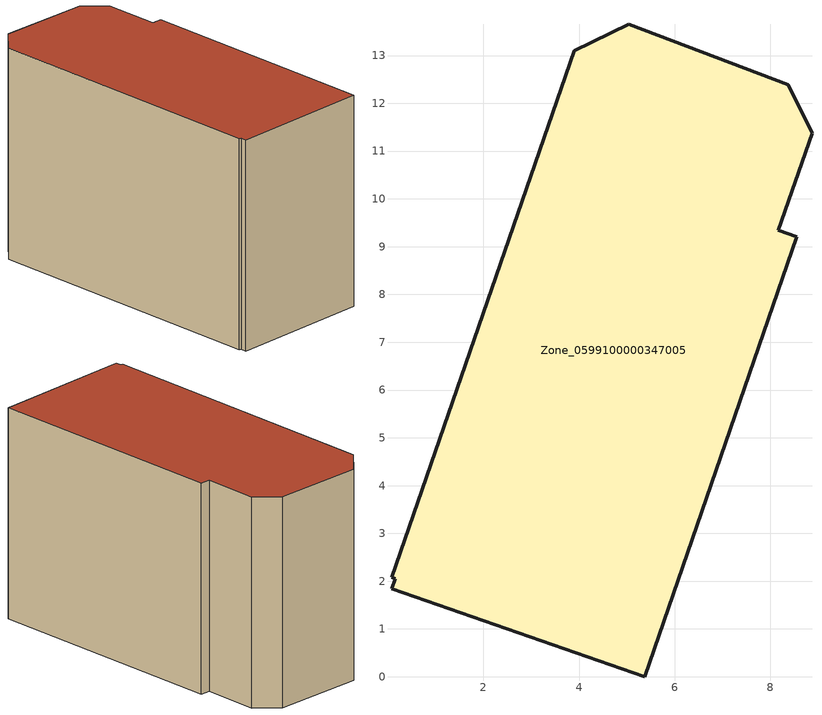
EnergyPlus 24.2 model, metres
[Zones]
Zone_0599100000347005
 floor ground (C_G): 5.04,13.65 8.38,12.39 8.87,11.37 8.17,9.34 8.55,9.21 5.37,0 0.08,1.84 0.16,2.06 0.07,2.08 3.9,13.1 z0
 wall outside (C_F): 0.08,1.84 5.37,0 8.55,9.21 8.17,9.34 8.87,11.37 8.38,12.39 5.04,13.65 3.9,13.1 0.07,2.08 0.16,2.06 0.08,1.84 z0:8.36
 roof outside (C_R): 0.16,2.06 0.08,1.84 5.37,0 8.55,9.21 8.17,9.34 8.87,11.37 8.38,12.39 5.04,13.65 3.9,13.1 0.07,2.08 z8.36
[BUILDING]
Pand.0599100000347005: North Axis=0; Terrain=City; Loads Convergence Tolerance Value=0.04; Temperature Convergence Tolerance Value=0.4; Solar Distribution=FullExterior; Maximum Number of Warmup Days=25; Minimum Number of Warmup Days=1
[Site:Location]
Rotterdam.The.Hague.AP_ZH_NLD Design_Conditions: Latitude=51.96; Longitude=4.45; Time Zone=1; Elevation=-4.5
[SITE:GROUNDTEMPERATURE:BUILDINGSURFACE]
18, 18, 18, 18, 18, 18, 18, 18, 18, 18, 18, 18
[MATERIAL] Thermal Absorptance=0.9; Solar Absorptance=0.7; Visible Absorptance=0.7
Name | Roughness | Thickness | Conductivity | Density | Specific Heat
G.TC.1992-2005 | MediumSmooth | 0.15 | 0.06 | 540 | 1210
F.TC.1992-2005 | Rough | 0.3 | 0.12 | 1920 | 840
R.TC.1992-2005 | MediumRough | 0.2 | 0.08 | 1500 | 1000
[CONSTRUCTION]
C_G: G.TC.1992-2005
C_F: F.TC.1992-2005
C_R: R.TC.1992-2005
[ZONE]
Zone_0599100000347005: Type=1; Multiplier=1; Ceiling Height=Autocalculate; Volume=Autocalculate; Floor Area=autocalculate; Part of Total Floor Area=Yes
[ZONEINFILTRATION:DESIGNFLOWRATE]
Infil_Zone_0599100000347005: Zone or ZoneList or Space or SpaceList=Zone_0599100000347005; Schedule=AlwaysOn; Design Flow Rate Calculation Method=Flow/Area; Flow Rate per Floor Area=0.0015; Constant Term Coefficient=1; Temperature Term Coefficient=0; Velocity Term Coefficient=0; Velocity Squared Term Coefficient=0
[HVACTEMPLATE:ZONE:IDEALLOADSAIRSYSTEM]
Zone_0599100000347005: Maximum Heating Supply Air Temperature=50; Minimum Cooling Supply Air Temperature=13; Maximum Heating Supply Air Humidity Ratio=0.0156; Minimum Cooling Supply Air Humidity Ratio=0.0077; Heating Limit=NoLimit; Cooling Limit=NoLimit; Dehumidification Control Type=ConstantSensibleHeatRatio; Cooling Sensible Heat Ratio=0.7; Dehumidification Setpoint=60; Humidification Control Type=None; Humidification Setpoint=30; Outdoor Air Method=None; Outdoor Air Flow Rate per Person=0.00944; Outdoor Air Flow Rate per Zone Floor Area=0; Outdoor Air Flow Rate per Zone=0; Demand Controlled Ventilation Type=None; Outdoor Air Economizer Type=NoEconomizer; Heat Recovery Type=None; Sensible Heat Recovery Effectiveness=0.7; Latent Heat Recovery Effectiveness=0.65
[ZONECONTROL:THERMOSTAT]
ThermostatControl_Zone_0599100000347005: Zone or ZoneList=Zone_0599100000347005; Control Type Schedule=DualSetpointControlType; Control 1=Thermostat_Zone_0599100000347005; Temperature Difference Between Cutout And Setpoint=0
[THERMOSTATSETPOINT:DUALSETPOINT]
Thermostat_Zone_0599100000347005: Heating Setpoint Temperature Schedule=HeatingSetpoint_Zone_0599100000347005; Cooling Setpoint Temperature Schedule=CoolingSetpoint_Zone_0599100000347005
[SCHEDULE:COMPACT]
HeatingSetpoint_Zone_0599100000347005: Through: 12/31, For: AllDays, Until: 24:00, 21
CoolingSetpoint_Zone_0599100000347005: Through: 12/31, For: AllDays, Until: 24:00, 24
DualSetpointControlType: Through: 12/31, For: AllDays, Until: 24:00, 4
AlwaysOn: Through: 12/31, For: AllDays, Until: 24:00, 1
